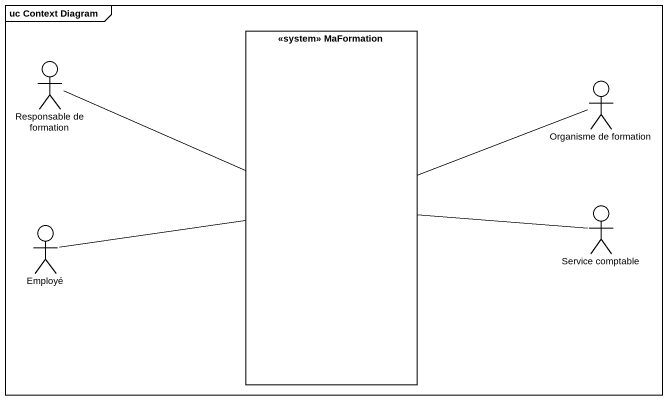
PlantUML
@startuml
mainframe uc Context Diagram
rectangle "<<system>> MaFormation" as system_MaFormation
actor "Responsable de formation" as Responsable_de_formation
actor "Organisme de formation" as Organisme_de_formation
actor Employé
actor "Service comptable" as Service_comptable
system_MaFormation -right- Organisme_de_formation
system_MaFormation -right- Service_comptable
Responsable_de_formation -right- system_MaFormation
Employé -right- system_MaFormation
@enduml
